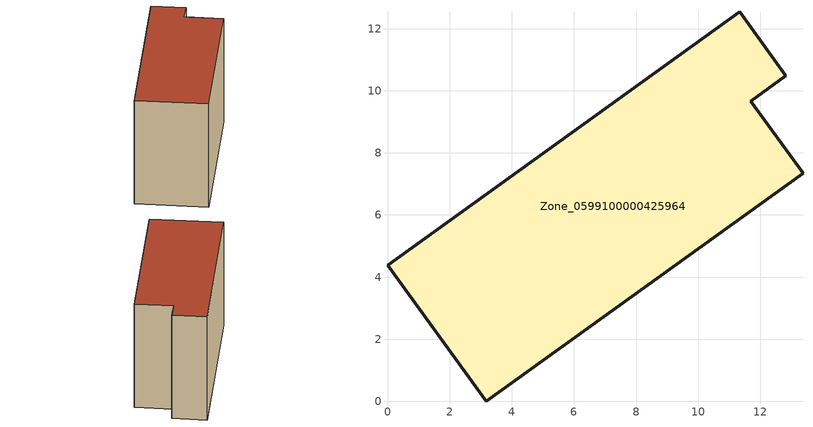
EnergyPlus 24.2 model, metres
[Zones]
Zone_0599100000425964
 floor ground (C_G): 0,4.38 11.34,12.55 12.82,10.48 11.7,9.67 13.38,7.35 3.18,0 z0
 wall outside (C_F): 11.7,9.67 12.82,10.48 11.34,12.55 0,4.38 3.18,0 13.38,7.35 11.7,9.67 z0:8.54
 roof outside (C_R): 3.18,0 13.38,7.35 11.7,9.67 12.82,10.48 11.34,12.55 0,4.38 z8.54
[BUILDING]
Pand.0599100000425964: North Axis=0; Terrain=City; Loads Convergence Tolerance Value=0.04; Temperature Convergence Tolerance Value=0.4; Solar Distribution=FullExterior; Maximum Number of Warmup Days=25; Minimum Number of Warmup Days=1
[Site:Location]
Rotterdam.The.Hague.AP_ZH_NLD Design_Conditions: Latitude=51.96; Longitude=4.45; Time Zone=1; Elevation=-4.5
[SITE:GROUNDTEMPERATURE:BUILDINGSURFACE]
18, 18, 18, 18, 18, 18, 18, 18, 18, 18, 18, 18
[MATERIAL] Thermal Absorptance=0.9; Solar Absorptance=0.7; Visible Absorptance=0.7
Name | Roughness | Thickness | Conductivity | Density | Specific Heat
G.TI.2006-2014 | MediumSmooth | 0.15 | 0.06 | 540 | 1210
F.TI.2006-2014 | Rough | 0.3 | 0.12 | 1920 | 840
R.TI.2006-2014 | MediumRough | 0.2 | 0.08 | 1500 | 1000
[CONSTRUCTION]
C_G: G.TI.2006-2014
C_F: F.TI.2006-2014
C_R: R.TI.2006-2014
[ZONE]
Zone_0599100000425964: Type=1; Multiplier=1; Ceiling Height=Autocalculate; Volume=Autocalculate; Floor Area=autocalculate; Part of Total Floor Area=Yes
[ZONEINFILTRATION:DESIGNFLOWRATE]
Infil_Zone_0599100000425964: Zone or ZoneList or Space or SpaceList=Zone_0599100000425964; Schedule=AlwaysOn; Design Flow Rate Calculation Method=Flow/Area; Flow Rate per Floor Area=0.0015; Constant Term Coefficient=1; Temperature Term Coefficient=0; Velocity Term Coefficient=0; Velocity Squared Term Coefficient=0
[HVACTEMPLATE:ZONE:IDEALLOADSAIRSYSTEM]
Zone_0599100000425964: Maximum Heating Supply Air Temperature=50; Minimum Cooling Supply Air Temperature=13; Maximum Heating Supply Air Humidity Ratio=0.0156; Minimum Cooling Supply Air Humidity Ratio=0.0077; Heating Limit=NoLimit; Cooling Limit=NoLimit; Dehumidification Control Type=ConstantSensibleHeatRatio; Cooling Sensible Heat Ratio=0.7; Dehumidification Setpoint=60; Humidification Control Type=None; Humidification Setpoint=30; Outdoor Air Method=None; Outdoor Air Flow Rate per Person=0.00944; Outdoor Air Flow Rate per Zone Floor Area=0; Outdoor Air Flow Rate per Zone=0; Demand Controlled Ventilation Type=None; Outdoor Air Economizer Type=NoEconomizer; Heat Recovery Type=None; Sensible Heat Recovery Effectiveness=0.7; Latent Heat Recovery Effectiveness=0.65
[ZONECONTROL:THERMOSTAT]
ThermostatControl_Zone_0599100000425964: Zone or ZoneList=Zone_0599100000425964; Control Type Schedule=DualSetpointControlType; Control 1=Thermostat_Zone_0599100000425964; Temperature Difference Between Cutout And Setpoint=0
[THERMOSTATSETPOINT:DUALSETPOINT]
Thermostat_Zone_0599100000425964: Heating Setpoint Temperature Schedule=HeatingSetpoint_Zone_0599100000425964; Cooling Setpoint Temperature Schedule=CoolingSetpoint_Zone_0599100000425964
[SCHEDULE:COMPACT]
HeatingSetpoint_Zone_0599100000425964: Through: 12/31, For: AllDays, Until: 24:00, 21
CoolingSetpoint_Zone_0599100000425964: Through: 12/31, For: AllDays, Until: 24:00, 24
DualSetpointControlType: Through: 12/31, For: AllDays, Until: 24:00, 4
AlwaysOn: Through: 12/31, For: AllDays, Until: 24:00, 1
